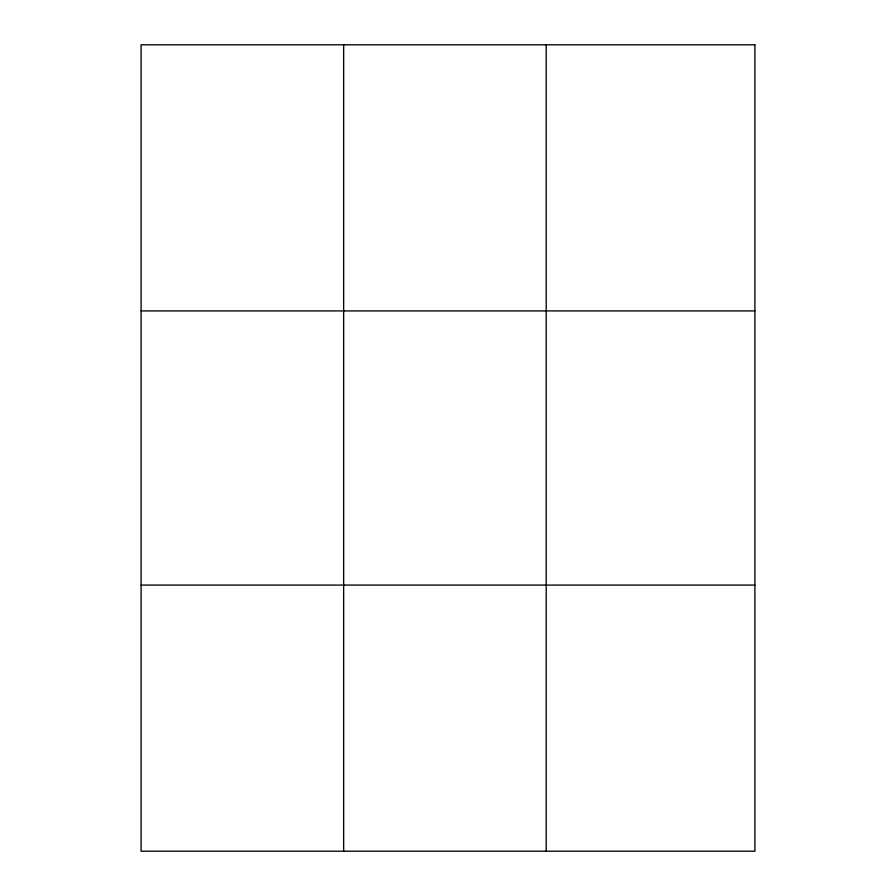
<?xml version="1.0" encoding="UTF-8"?>
<svg xmlns="http://www.w3.org/2000/svg" width="896" height="896" viewBox="0 0 896 896"><rect width="100%" height="100%" fill="white"/><g stroke="black" fill="none" stroke-linecap="round" stroke-linejoin="round"><path stroke-width="1.34" d="M141.109 310.912L754.891 310.912M141.109 585.088L754.891 585.088M546.202 44.8L546.202 851.2M343.661 44.8L343.661 851.2M754.891 44.8L754.891 851.2L141.109 851.2L141.109 44.8L754.891 44.8"/></g></svg>
